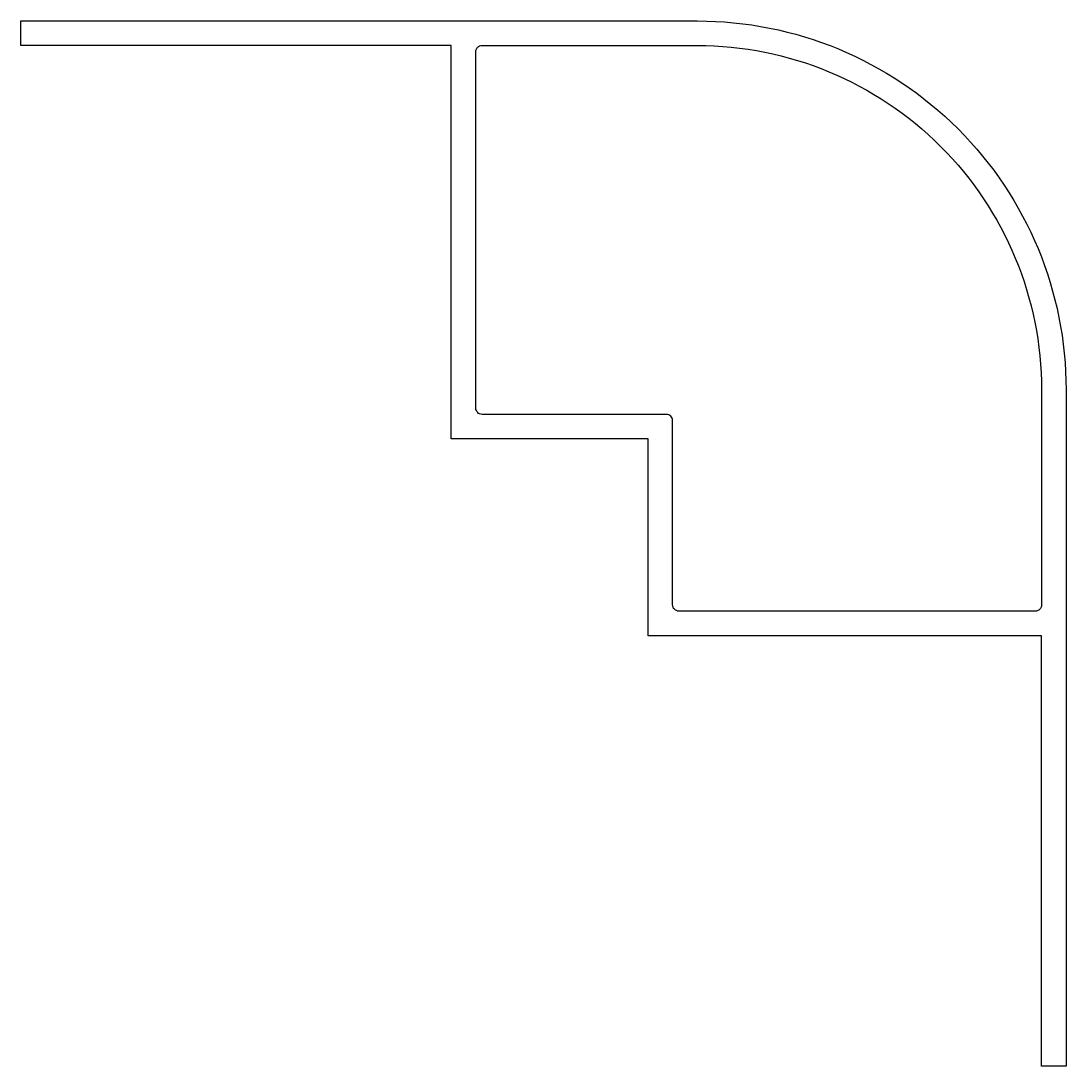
# Model space of a CAD drawing. Extents: x 361.6 to 446.6, y 154.7 to 239.7.
import ezdxf

# ---------------------------------------------------------------- set-up
doc = ezdxf.new("R2010")
doc.units = 0
doc.layers.get('0').update_dxf_attribs({"linetype": 'CONTINUOUS'})

msp = doc.modelspace()

# ---------------------------------------------------------------- linework, layer by layer
at = {"color": 0}
for points in [[(361.636, 237.683), (361.636, 239.683), (416.636, 239.683, -0.414214), (446.636, 209.683), (446.636, 154.683), (444.636, 154.683), (444.636, 189.683), (412.636, 189.683), (412.636, 205.683), (396.636, 205.683), (396.636, 237.683)], [(399.136, 237.683), (416.636, 237.683, -0.414214), (444.636, 209.683), (444.636, 192.183, -0.414214), (444.136, 191.683), (415.136, 191.683, -0.414214), (414.636, 192.183), (414.636, 207.183, 0.414214), (414.136, 207.683), (399.136, 207.683, -0.414214), (398.636, 208.183), (398.636, 237.183, -0.414214)]]:
    msp.add_lwpolyline(points, format="xyb", close=True, dxfattribs=at)

doc.saveas('drawing.dxf')
